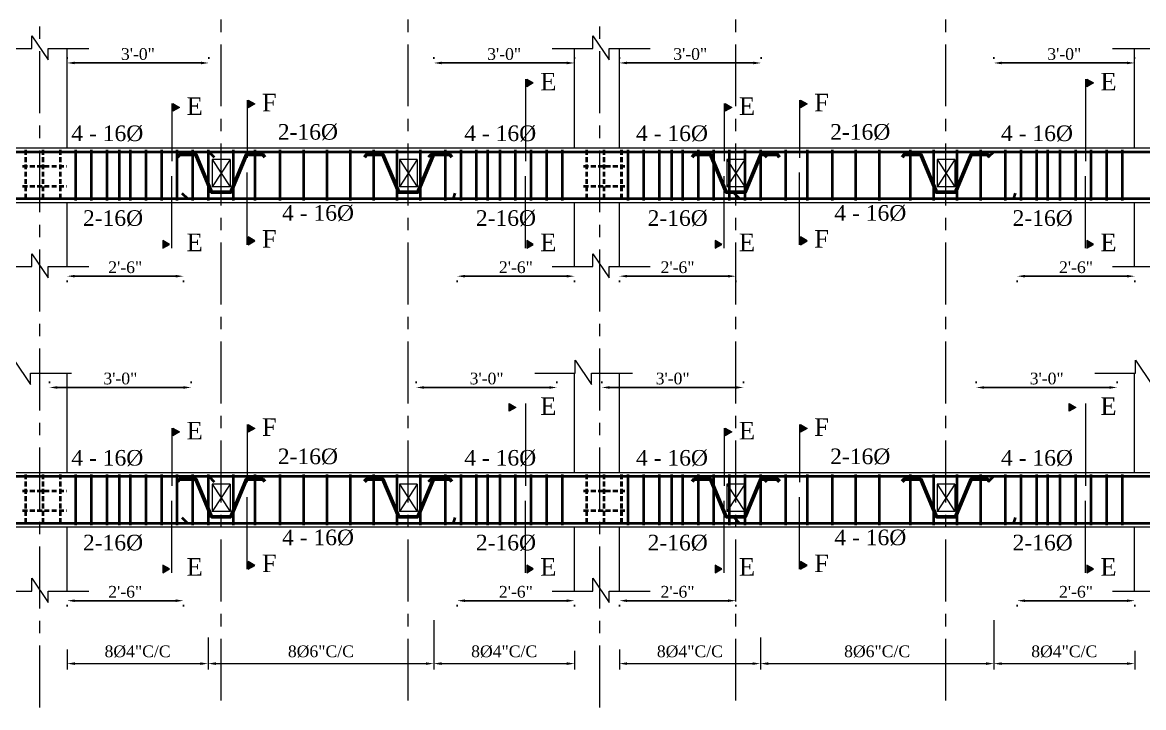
# Model space of a CAD drawing. Extents: x -2338379 to 930990, y -818978 to 106940.
# Drawn here: x 383119 to 383694, y -207909 to -207558 of the extents above; entities that cross this region are included whole.
import ezdxf

# ---------------------------------------------------------------- set-up
doc = ezdxf.new("R2010")
doc.units = 0
doc.header["$MEASUREMENT"] = 0
doc.header["$PDMODE"] = 34
for name, pattern in [('ACAD_ISO02W100', [15, 12, -3]), ('CENTER', [50.8, 31.75, -6.35, 6.35, -6.35]), ('DASHED', [0.75, 0.5, -0.25])]:
    doc.linetypes.add(name, pattern=pattern)
doc.layers.get('0').update_dxf_attribs({"linetype": 'CONTINUOUS', "lineweight": 30})
doc.layers.get('DEFPOINTS').update_dxf_attribs({"linetype": 'CONTINUOUS'})
for name, color, linetype, lineweight in [('BEAM', 1, 'DASHED', 18), ('Center', 11, 'CENTER', 15), ('Dimension', 35, 'CONTINUOUS', 9), ('HATCH', 3, 'CONTINUOUS', 15), ('rcc elevation', 253, 'CONTINUOUS', 18), ('rebar', 3, 'CONTINUOUS', 40), ('Structure', 2, 'CONTINUOUS', 50), ('TEXT', 7, 'CONTINUOUS', 30), ('WALL', 1, 'CONTINUOUS', 40)]:
    doc.layers.add(name, color=color, linetype=linetype, lineweight=lineweight)
doc.styles.get("Standard").update_dxf_attribs({"font": 'times.ttf', "height": 6})
doc.dimstyles.new('Standard$0', dxfattribs={"dimtxt": 6, "dimasz": 4, "dimexe": 3, "dimexo": 6, "dimgap": 3, "dimtad": 1, "dimdec": 1, "dimzin": 0, "dimdsep": 46, "dimlunit": 4, "dimtxsty": 'Standard', "dimcen": 0.09, "dimclrd": 6, "dimclre": 6, "dimclrt": 7, "dimadec": 0, "dimazin": 0, "dimtfac": 1, "dimtdec": 1, "dimtix": 1, "dimtofl": 0, "dimtmove": 1, "dimatfit": 3, "dimfxl": 1, "dimtolj": 1, "dimtzin": 0, "dimlwd": 18, "dimlwe": 18, "dimarcsym": 0})

# ---------------------------------------------------------------- blocks, each defined once
blk = doc.blocks.new('*D379')
at = {"color": 6, "lineweight": 18, "transparency": 16777216}
for p, q in [((383213.87, -207873.52), (383213.87, -207889.95)), ((383141.47, -207879.68), (383141.47, -207889.95)), ((383145.47, -207886.95), (383209.87, -207886.95))]:
    blk.add_line(p, q, dxfattribs=at)
at = {"color": 6, "lineweight": 30, "transparency": 16777216}
for points in [[(383145.47, -207886.28), (383145.47, -207887.62), (383141.47, -207886.95)], [(383209.87, -207886.28), (383209.87, -207887.62), (383213.87, -207886.95)]]:
    blk.add_solid(points, dxfattribs=at)
at = {"layer": 'DEFPOINTS', "color": 0, "lineweight": 30, "transparency": 16777216}
for p in [(383213.87, -207867.52), (383141.47, -207873.68), (383213.87, -207886.95)]:
    blk.add_point(p, dxfattribs=at)
at = {"color": 7, "transparency": 16777216, "insert": (383177.67, -207880.77), "char_height": 6, "attachment_point": 5}
blk.add_mtext('\\A1;8%%c4"C/C', dxfattribs=at)
blk = doc.blocks.new('*D380')
at = {"color": 6, "lineweight": 18, "transparency": 16777216}
for p, q in [((383329.68, -207864.68), (383329.68, -207889.95)), ((383213.87, -207873.52), (383213.87, -207889.95)), ((383217.87, -207886.95), (383325.68, -207886.95))]:
    blk.add_line(p, q, dxfattribs=at)
at = {"color": 6, "lineweight": 30, "transparency": 16777216}
for points in [[(383217.87, -207886.28), (383217.87, -207887.62), (383213.87, -207886.95)], [(383325.68, -207886.28), (383325.68, -207887.62), (383329.68, -207886.95)]]:
    blk.add_solid(points, dxfattribs=at)
at = {"layer": 'DEFPOINTS', "color": 0, "lineweight": 30, "transparency": 16777216}
for p in [(383329.68, -207858.68), (383213.87, -207867.52), (383329.68, -207886.95)]:
    blk.add_point(p, dxfattribs=at)
at = {"color": 7, "transparency": 16777216, "insert": (383271.77, -207880.77), "char_height": 6, "attachment_point": 5}
blk.add_mtext('\\A1;8%%C6"C/C', dxfattribs=at)
blk = doc.blocks.new('*D381')
at = {"color": 6, "lineweight": 18, "transparency": 16777216}
for p, q in [((383329.68, -207864.68), (383329.68, -207889.95)), ((383401.97, -207880.34), (383401.97, -207889.95)), ((383333.68, -207886.95), (383397.97, -207886.95))]:
    blk.add_line(p, q, dxfattribs=at)
at = {"color": 6, "lineweight": 30, "transparency": 16777216}
for points in [[(383333.68, -207886.28), (383333.68, -207887.62), (383329.68, -207886.95)], [(383397.97, -207886.28), (383397.97, -207887.62), (383401.97, -207886.95)]]:
    blk.add_solid(points, dxfattribs=at)
at = {"layer": 'DEFPOINTS', "color": 0, "lineweight": 30, "transparency": 16777216}
for p in [(383329.68, -207858.68), (383401.97, -207874.34), (383401.97, -207886.95)]:
    blk.add_point(p, dxfattribs=at)
at = {"color": 7, "transparency": 16777216, "insert": (383365.83, -207880.77), "char_height": 6, "attachment_point": 5}
blk.add_mtext('\\A1;8%%C4"C/C', dxfattribs=at)
blk = doc.blocks.new('*D382')
at = {"layer": 'DEFPOINTS', "color": 0, "lineweight": 30, "transparency": 16777216}
for p in [(383205.2, -207745.33), (383132.46, -207752.17), (383205.2, -207752.17)]:
    blk.add_point(p, dxfattribs=at)
at = {"layer": 'TEXT', "color": 6, "lineweight": -2, "transparency": 16777216}
for p, q in [((383132.46, -207743.17), (383132.46, -207742.33)), ((383205.2, -207743.17), (383205.2, -207742.33)), ((383136.46, -207745.33), (383201.2, -207745.33))]:
    blk.add_line(p, q, dxfattribs=at)
at = {"layer": 'TEXT', "color": 6, "lineweight": 30, "transparency": 16777216}
for points in [[(383136.46, -207744.67), (383136.46, -207746), (383132.46, -207745.33)], [(383201.2, -207744.67), (383201.2, -207746), (383205.2, -207745.33)]]:
    blk.add_solid(points, dxfattribs=at)
at = {"layer": 'TEXT', "color": 7, "transparency": 16777216, "insert": (383168.83, -207740.78), "char_height": 6, "attachment_point": 5}
blk.add_mtext('\\A1;3\'-0"', dxfattribs=at)
blk = doc.blocks.new('*D383')
at = {"layer": 'DEFPOINTS', "color": 0, "lineweight": 30, "transparency": 16777216}
for p in [(383141.46, -207847.84), (383201.21, -207847.84), (383201.21, -207854.68)]:
    blk.add_point(p, dxfattribs=at)
at = {"layer": 'TEXT', "color": 6, "lineweight": -2, "transparency": 16777216}
for p, q in [((383141.46, -207856.84), (383141.46, -207857.68)), ((383145.46, -207854.68), (383197.21, -207854.68)), ((383201.21, -207856.84), (383201.21, -207857.68))]:
    blk.add_line(p, q, dxfattribs=at)
at = {"layer": 'TEXT', "color": 6, "lineweight": 30, "transparency": 16777216}
for points in [[(383145.46, -207854.02), (383145.46, -207855.35), (383141.46, -207854.68)], [(383197.21, -207854.02), (383197.21, -207855.35), (383201.21, -207854.68)]]:
    blk.add_solid(points, dxfattribs=at)
at = {"layer": 'TEXT', "color": 7, "transparency": 16777216, "insert": (383171.33, -207850.13), "char_height": 6, "attachment_point": 5}
blk.add_mtext('\\A1;2\'-6"', dxfattribs=at)
blk = doc.blocks.new('*D384')
at = {"layer": 'DEFPOINTS', "color": 0, "lineweight": 30, "transparency": 16777216}
for p in [(383392.94, -207745.33), (383320.68, -207752.17), (383392.94, -207752.17)]:
    blk.add_point(p, dxfattribs=at)
at = {"layer": 'TEXT', "color": 6, "lineweight": -2, "transparency": 16777216}
for p, q in [((383320.68, -207743.17), (383320.68, -207742.33)), ((383392.94, -207743.17), (383392.94, -207742.33)), ((383324.68, -207745.33), (383388.94, -207745.33))]:
    blk.add_line(p, q, dxfattribs=at)
at = {"layer": 'TEXT', "color": 6, "lineweight": 30, "transparency": 16777216}
for points in [[(383324.68, -207744.67), (383324.68, -207746), (383320.68, -207745.33)], [(383388.94, -207744.67), (383388.94, -207746), (383392.94, -207745.33)]]:
    blk.add_solid(points, dxfattribs=at)
at = {"layer": 'TEXT', "color": 7, "transparency": 16777216, "insert": (383356.81, -207740.78), "char_height": 6, "attachment_point": 5}
blk.add_mtext('\\A1;3\'-0"', dxfattribs=at)
blk = doc.blocks.new('*D385')
at = {"layer": 'DEFPOINTS', "color": 0, "lineweight": 30, "transparency": 16777216}
for p in [(383341.71, -207847.84), (383401.97, -207847.84), (383341.71, -207854.68)]:
    blk.add_point(p, dxfattribs=at)
at = {"layer": 'TEXT', "color": 6, "lineweight": -2, "transparency": 16777216}
for p, q in [((383341.71, -207856.84), (383341.71, -207857.68)), ((383397.97, -207854.68), (383345.71, -207854.68)), ((383401.97, -207856.84), (383401.97, -207857.68))]:
    blk.add_line(p, q, dxfattribs=at)
at = {"layer": 'TEXT', "color": 6, "lineweight": 30, "transparency": 16777216}
for points in [[(383345.71, -207854.02), (383345.71, -207855.35), (383341.71, -207854.68)], [(383397.97, -207854.02), (383397.97, -207855.35), (383401.97, -207854.68)]]:
    blk.add_solid(points, dxfattribs=at)
at = {"layer": 'TEXT', "color": 7, "transparency": 16777216, "insert": (383371.84, -207850.13), "char_height": 6, "attachment_point": 5}
blk.add_mtext('\\A1;2\'-6"', dxfattribs=at)
blk = doc.blocks.new('*D393')
at = {"color": 6, "lineweight": 18, "transparency": 16777216}
for p, q in [((383497.35, -207873.52), (383497.35, -207889.95)), ((383424.95, -207879.68), (383424.95, -207889.95)), ((383428.95, -207886.95), (383493.35, -207886.95))]:
    blk.add_line(p, q, dxfattribs=at)
at = {"color": 6, "lineweight": 30, "transparency": 16777216}
for points in [[(383428.95, -207886.28), (383428.95, -207887.62), (383424.95, -207886.95)], [(383493.35, -207886.28), (383493.35, -207887.62), (383497.35, -207886.95)]]:
    blk.add_solid(points, dxfattribs=at)
at = {"layer": 'DEFPOINTS', "color": 0, "lineweight": 30, "transparency": 16777216}
for p in [(383497.35, -207867.52), (383424.95, -207873.68), (383497.35, -207886.95)]:
    blk.add_point(p, dxfattribs=at)
at = {"color": 7, "transparency": 16777216, "insert": (383461.15, -207880.77), "char_height": 6, "attachment_point": 5}
blk.add_mtext('\\A1;8%%c4"C/C', dxfattribs=at)
blk = doc.blocks.new('*D394')
at = {"color": 6, "lineweight": 18, "transparency": 16777216}
for p, q in [((383617.17, -207864.68), (383617.17, -207889.95)), ((383497.35, -207873.52), (383497.35, -207889.95)), ((383501.35, -207886.95), (383613.17, -207886.95))]:
    blk.add_line(p, q, dxfattribs=at)
at = {"color": 6, "lineweight": 30, "transparency": 16777216}
for points in [[(383501.35, -207886.28), (383501.35, -207887.62), (383497.35, -207886.95)], [(383613.17, -207886.28), (383613.17, -207887.62), (383617.17, -207886.95)]]:
    blk.add_solid(points, dxfattribs=at)
at = {"layer": 'DEFPOINTS', "color": 0, "lineweight": 30, "transparency": 16777216}
for p in [(383617.17, -207858.68), (383497.35, -207867.52), (383617.17, -207886.95)]:
    blk.add_point(p, dxfattribs=at)
at = {"color": 7, "transparency": 16777216, "insert": (383557.26, -207880.77), "char_height": 6, "attachment_point": 5}
blk.add_mtext('\\A1;8%%C6"C/C', dxfattribs=at)
blk = doc.blocks.new('*D395')
at = {"color": 6, "lineweight": 18, "transparency": 16777216}
for p, q in [((383617.17, -207864.68), (383617.17, -207889.95)), ((383689.46, -207880.34), (383689.46, -207889.95)), ((383621.17, -207886.95), (383685.46, -207886.95))]:
    blk.add_line(p, q, dxfattribs=at)
at = {"color": 6, "lineweight": 30, "transparency": 16777216}
for points in [[(383621.17, -207886.28), (383621.17, -207887.62), (383617.17, -207886.95)], [(383685.46, -207886.28), (383685.46, -207887.62), (383689.46, -207886.95)]]:
    blk.add_solid(points, dxfattribs=at)
at = {"layer": 'DEFPOINTS', "color": 0, "lineweight": 30, "transparency": 16777216}
for p in [(383617.17, -207858.68), (383689.46, -207874.34), (383689.46, -207886.95)]:
    blk.add_point(p, dxfattribs=at)
at = {"color": 7, "transparency": 16777216, "insert": (383653.31, -207880.77), "char_height": 6, "attachment_point": 5}
blk.add_mtext('\\A1;8%%C4"C/C', dxfattribs=at)
blk = doc.blocks.new('*D396')
at = {"layer": 'DEFPOINTS', "color": 0, "lineweight": 30, "transparency": 16777216}
for p in [(383488.69, -207745.33), (383415.94, -207752.17), (383488.69, -207752.17)]:
    blk.add_point(p, dxfattribs=at)
at = {"layer": 'TEXT', "color": 6, "lineweight": -2, "transparency": 16777216}
for p, q in [((383415.94, -207743.17), (383415.94, -207742.33)), ((383488.69, -207743.17), (383488.69, -207742.33)), ((383419.94, -207745.33), (383484.69, -207745.33))]:
    blk.add_line(p, q, dxfattribs=at)
at = {"layer": 'TEXT', "color": 6, "lineweight": 30, "transparency": 16777216}
for points in [[(383419.94, -207744.67), (383419.94, -207746), (383415.94, -207745.33)], [(383484.69, -207744.67), (383484.69, -207746), (383488.69, -207745.33)]]:
    blk.add_solid(points, dxfattribs=at)
at = {"layer": 'TEXT', "color": 7, "transparency": 16777216, "insert": (383452.31, -207740.78), "char_height": 6, "attachment_point": 5}
blk.add_mtext('\\A1;3\'-0"', dxfattribs=at)
blk = doc.blocks.new('*D397')
at = {"layer": 'DEFPOINTS', "color": 0, "lineweight": 30, "transparency": 16777216}
for p in [(383424.95, -207847.84), (383484.69, -207847.84), (383484.69, -207854.68)]:
    blk.add_point(p, dxfattribs=at)
at = {"layer": 'TEXT', "color": 6, "lineweight": -2, "transparency": 16777216}
for p, q in [((383424.95, -207856.84), (383424.95, -207857.68)), ((383428.95, -207854.68), (383480.69, -207854.68)), ((383484.69, -207856.84), (383484.69, -207857.68))]:
    blk.add_line(p, q, dxfattribs=at)
at = {"layer": 'TEXT', "color": 6, "lineweight": 30, "transparency": 16777216}
for points in [[(383428.95, -207854.02), (383428.95, -207855.35), (383424.95, -207854.68)], [(383480.69, -207854.02), (383480.69, -207855.35), (383484.69, -207854.68)]]:
    blk.add_solid(points, dxfattribs=at)
at = {"layer": 'TEXT', "color": 7, "transparency": 16777216, "insert": (383454.82, -207850.13), "char_height": 6, "attachment_point": 5}
blk.add_mtext('\\A1;2\'-6"', dxfattribs=at)
blk = doc.blocks.new('*D398')
at = {"layer": 'DEFPOINTS', "color": 0, "lineweight": 30, "transparency": 16777216}
for p in [(383680.42, -207745.33), (383608.16, -207752.17), (383680.42, -207752.17)]:
    blk.add_point(p, dxfattribs=at)
at = {"layer": 'TEXT', "color": 6, "lineweight": -2, "transparency": 16777216}
for p, q in [((383608.16, -207743.17), (383608.16, -207742.33)), ((383680.42, -207743.17), (383680.42, -207742.33)), ((383612.16, -207745.33), (383676.42, -207745.33))]:
    blk.add_line(p, q, dxfattribs=at)
at = {"layer": 'TEXT', "color": 6, "lineweight": 30, "transparency": 16777216}
for points in [[(383612.16, -207744.67), (383612.16, -207746), (383608.16, -207745.33)], [(383676.42, -207744.67), (383676.42, -207746), (383680.42, -207745.33)]]:
    blk.add_solid(points, dxfattribs=at)
at = {"layer": 'TEXT', "color": 7, "transparency": 16777216, "insert": (383644.29, -207740.78), "char_height": 6, "attachment_point": 5}
blk.add_mtext('\\A1;3\'-0"', dxfattribs=at)
blk = doc.blocks.new('*D399')
at = {"layer": 'DEFPOINTS', "color": 0, "lineweight": 30, "transparency": 16777216}
for p in [(383629.2, -207847.84), (383689.46, -207847.84), (383629.2, -207854.68)]:
    blk.add_point(p, dxfattribs=at)
at = {"layer": 'TEXT', "color": 6, "lineweight": -2, "transparency": 16777216}
for p, q in [((383629.2, -207856.84), (383629.2, -207857.68)), ((383685.46, -207854.68), (383633.2, -207854.68)), ((383689.46, -207856.84), (383689.46, -207857.68))]:
    blk.add_line(p, q, dxfattribs=at)
at = {"layer": 'TEXT', "color": 6, "lineweight": 30, "transparency": 16777216}
for points in [[(383633.2, -207854.02), (383633.2, -207855.35), (383629.2, -207854.68)], [(383685.46, -207854.02), (383685.46, -207855.35), (383689.46, -207854.68)]]:
    blk.add_solid(points, dxfattribs=at)
at = {"layer": 'TEXT', "color": 7, "transparency": 16777216, "insert": (383659.33, -207850.13), "char_height": 6, "attachment_point": 5}
blk.add_mtext('\\A1;2\'-6"', dxfattribs=at)
blk = doc.blocks.new('*D472')
at = {"layer": 'DEFPOINTS', "color": 0, "lineweight": 30, "transparency": 16777216}
for p in [(383214.21, -207578.91), (383141.46, -207585.75), (383214.21, -207585.75)]:
    blk.add_point(p, dxfattribs=at)
at = {"layer": 'TEXT', "color": 6, "lineweight": -2, "transparency": 16777216}
for p, q in [((383141.46, -207576.75), (383141.46, -207575.91)), ((383214.21, -207576.75), (383214.21, -207575.91)), ((383145.46, -207578.91), (383210.21, -207578.91))]:
    blk.add_line(p, q, dxfattribs=at)
at = {"layer": 'TEXT', "color": 6, "lineweight": 30, "transparency": 16777216}
for points in [[(383145.46, -207578.24), (383145.46, -207579.58), (383141.46, -207578.91)], [(383210.21, -207578.24), (383210.21, -207579.58), (383214.21, -207578.91)]]:
    blk.add_solid(points, dxfattribs=at)
at = {"layer": 'TEXT', "color": 7, "transparency": 16777216, "insert": (383177.83, -207574.36), "char_height": 6, "attachment_point": 5}
blk.add_mtext('\\A1;3\'-0"', dxfattribs=at)
blk = doc.blocks.new('*D473')
at = {"layer": 'DEFPOINTS', "color": 0, "lineweight": 30, "transparency": 16777216}
for p in [(383141.46, -207681.42), (383201.21, -207681.42), (383201.21, -207688.26)]:
    blk.add_point(p, dxfattribs=at)
at = {"layer": 'TEXT', "color": 6, "lineweight": -2, "transparency": 16777216}
for p, q in [((383141.46, -207690.42), (383141.46, -207691.26)), ((383145.46, -207688.26), (383197.21, -207688.26)), ((383201.21, -207690.42), (383201.21, -207691.26))]:
    blk.add_line(p, q, dxfattribs=at)
at = {"layer": 'TEXT', "color": 6, "lineweight": 30, "transparency": 16777216}
for points in [[(383145.46, -207687.59), (383145.46, -207688.93), (383141.46, -207688.26)], [(383197.21, -207687.59), (383197.21, -207688.93), (383201.21, -207688.26)]]:
    blk.add_solid(points, dxfattribs=at)
at = {"layer": 'TEXT', "color": 7, "transparency": 16777216, "insert": (383171.33, -207683.71), "char_height": 6, "attachment_point": 5}
blk.add_mtext('\\A1;2\'-6"', dxfattribs=at)
blk = doc.blocks.new('*D474')
at = {"layer": 'DEFPOINTS', "color": 0, "lineweight": 30, "transparency": 16777216}
for p in [(383401.94, -207578.91), (383329.68, -207585.75), (383401.94, -207585.75)]:
    blk.add_point(p, dxfattribs=at)
at = {"layer": 'TEXT', "color": 6, "lineweight": -2, "transparency": 16777216}
for p, q in [((383329.68, -207576.75), (383329.68, -207575.91)), ((383401.94, -207576.75), (383401.94, -207575.91)), ((383333.68, -207578.91), (383397.94, -207578.91))]:
    blk.add_line(p, q, dxfattribs=at)
at = {"layer": 'TEXT', "color": 6, "lineweight": 30, "transparency": 16777216}
for points in [[(383333.68, -207578.24), (383333.68, -207579.58), (383329.68, -207578.91)], [(383397.94, -207578.24), (383397.94, -207579.58), (383401.94, -207578.91)]]:
    blk.add_solid(points, dxfattribs=at)
at = {"layer": 'TEXT', "color": 7, "transparency": 16777216, "insert": (383365.81, -207574.36), "char_height": 6, "attachment_point": 5}
blk.add_mtext('\\A1;3\'-0"', dxfattribs=at)
blk = doc.blocks.new('*D475')
at = {"layer": 'DEFPOINTS', "color": 0, "lineweight": 30, "transparency": 16777216}
for p in [(383341.71, -207681.42), (383401.97, -207681.42), (383341.71, -207688.26)]:
    blk.add_point(p, dxfattribs=at)
at = {"layer": 'TEXT', "color": 6, "lineweight": -2, "transparency": 16777216}
for p, q in [((383341.71, -207690.42), (383341.71, -207691.26)), ((383397.97, -207688.26), (383345.71, -207688.26)), ((383401.97, -207690.42), (383401.97, -207691.26))]:
    blk.add_line(p, q, dxfattribs=at)
at = {"layer": 'TEXT', "color": 6, "lineweight": 30, "transparency": 16777216}
for points in [[(383345.71, -207687.59), (383345.71, -207688.93), (383341.71, -207688.26)], [(383397.97, -207687.59), (383397.97, -207688.93), (383401.97, -207688.26)]]:
    blk.add_solid(points, dxfattribs=at)
at = {"layer": 'TEXT', "color": 7, "transparency": 16777216, "insert": (383371.84, -207683.71), "char_height": 6, "attachment_point": 5}
blk.add_mtext('\\A1;2\'-6"', dxfattribs=at)
blk = doc.blocks.new('*D476')
at = {"layer": 'DEFPOINTS', "color": 0, "lineweight": 30, "transparency": 16777216}
for p in [(383497.69, -207578.91), (383424.95, -207585.75), (383497.69, -207585.75)]:
    blk.add_point(p, dxfattribs=at)
at = {"layer": 'TEXT', "color": 6, "lineweight": -2, "transparency": 16777216}
for p, q in [((383424.95, -207576.75), (383424.95, -207575.91)), ((383497.69, -207576.75), (383497.69, -207575.91)), ((383428.95, -207578.91), (383493.69, -207578.91))]:
    blk.add_line(p, q, dxfattribs=at)
at = {"layer": 'TEXT', "color": 6, "lineweight": 30, "transparency": 16777216}
for points in [[(383428.95, -207578.24), (383428.95, -207579.58), (383424.95, -207578.91)], [(383493.69, -207578.24), (383493.69, -207579.58), (383497.69, -207578.91)]]:
    blk.add_solid(points, dxfattribs=at)
at = {"layer": 'TEXT', "color": 7, "transparency": 16777216, "insert": (383461.32, -207574.36), "char_height": 6, "attachment_point": 5}
blk.add_mtext('\\A1;3\'-0"', dxfattribs=at)
blk = doc.blocks.new('*D477')
at = {"layer": 'DEFPOINTS', "color": 0, "lineweight": 30, "transparency": 16777216}
for p in [(383424.95, -207681.42), (383484.69, -207681.42), (383484.69, -207688.26)]:
    blk.add_point(p, dxfattribs=at)
at = {"layer": 'TEXT', "color": 6, "lineweight": -2, "transparency": 16777216}
for p, q in [((383424.95, -207690.42), (383424.95, -207691.26)), ((383428.95, -207688.26), (383480.69, -207688.26)), ((383484.69, -207690.42), (383484.69, -207691.26))]:
    blk.add_line(p, q, dxfattribs=at)
at = {"layer": 'TEXT', "color": 6, "lineweight": 30, "transparency": 16777216}
for points in [[(383428.95, -207687.59), (383428.95, -207688.93), (383424.95, -207688.26)], [(383480.69, -207687.59), (383480.69, -207688.93), (383484.69, -207688.26)]]:
    blk.add_solid(points, dxfattribs=at)
at = {"layer": 'TEXT', "color": 7, "transparency": 16777216, "insert": (383454.82, -207683.71), "char_height": 6, "attachment_point": 5}
blk.add_mtext('\\A1;2\'-6"', dxfattribs=at)
blk = doc.blocks.new('*D478')
at = {"layer": 'DEFPOINTS', "color": 0, "lineweight": 30, "transparency": 16777216}
for p in [(383689.43, -207578.91), (383617.17, -207585.75), (383689.43, -207585.75)]:
    blk.add_point(p, dxfattribs=at)
at = {"layer": 'TEXT', "color": 6, "lineweight": -2, "transparency": 16777216}
for p, q in [((383617.17, -207576.75), (383617.17, -207575.91)), ((383689.43, -207576.75), (383689.43, -207575.91)), ((383621.17, -207578.91), (383685.43, -207578.91))]:
    blk.add_line(p, q, dxfattribs=at)
at = {"layer": 'TEXT', "color": 6, "lineweight": 30, "transparency": 16777216}
for points in [[(383621.17, -207578.24), (383621.17, -207579.58), (383617.17, -207578.91)], [(383685.43, -207578.24), (383685.43, -207579.58), (383689.43, -207578.91)]]:
    blk.add_solid(points, dxfattribs=at)
at = {"layer": 'TEXT', "color": 7, "transparency": 16777216, "insert": (383653.3, -207574.36), "char_height": 6, "attachment_point": 5}
blk.add_mtext('\\A1;3\'-0"', dxfattribs=at)
blk = doc.blocks.new('*D479')
at = {"layer": 'DEFPOINTS', "color": 0, "lineweight": 30, "transparency": 16777216}
for p in [(383629.2, -207681.42), (383689.46, -207681.42), (383629.2, -207688.26)]:
    blk.add_point(p, dxfattribs=at)
at = {"layer": 'TEXT', "color": 6, "lineweight": -2, "transparency": 16777216}
for p, q in [((383629.2, -207690.42), (383629.2, -207691.26)), ((383685.46, -207688.26), (383633.2, -207688.26)), ((383689.46, -207690.42), (383689.46, -207691.26))]:
    blk.add_line(p, q, dxfattribs=at)
at = {"layer": 'TEXT', "color": 6, "lineweight": 30, "transparency": 16777216}
for points in [[(383633.2, -207687.59), (383633.2, -207688.93), (383629.2, -207688.26)], [(383685.46, -207687.59), (383685.46, -207688.93), (383689.46, -207688.26)]]:
    blk.add_solid(points, dxfattribs=at)
at = {"layer": 'TEXT', "color": 7, "transparency": 16777216, "insert": (383659.33, -207683.71), "char_height": 6, "attachment_point": 5}
blk.add_mtext('\\A1;2\'-6"', dxfattribs=at)

msp = doc.modelspace()

# ---------------------------------------------------------------- hatches: boundary and pattern name
at = {"layer": 'HATCH', "ltscale": 0.5}
for points in [[(383377.38, -207591.11), (383377.38, -207587.17), (383380.79, -207589.14)], [(383664.86, -207591.11), (383664.86, -207587.17), (383668.28, -207589.14)], [(383195.84, -207603.7), (383195.84, -207599.75), (383199.26, -207601.72)], [(383234.49, -207601.87), (383234.49, -207597.93), (383237.9, -207599.9)], [(383479.32, -207603.7), (383479.32, -207599.75), (383482.74, -207601.72)], [(383517.97, -207601.87), (383517.97, -207597.93), (383521.39, -207599.9)], [(383234.49, -207668.16), (383234.49, -207672.11), (383237.9, -207670.13)], [(383517.97, -207668.16), (383517.97, -207672.11), (383521.39, -207670.13)], [(383190.64, -207669.98), (383190.64, -207673.93), (383194.06, -207671.96)], [(383377.38, -207669.98), (383377.38, -207673.93), (383380.79, -207671.96)], [(383474.12, -207669.98), (383474.12, -207673.93), (383477.54, -207671.96)], [(383664.86, -207669.98), (383664.86, -207673.93), (383668.28, -207671.96)], [(383368.37, -207757.54), (383368.37, -207753.59), (383371.79, -207755.57)], [(383655.86, -207757.54), (383655.86, -207753.59), (383659.27, -207755.57)], [(383195.84, -207770.12), (383195.84, -207766.17), (383199.26, -207768.15)], [(383234.49, -207768.3), (383234.49, -207764.35), (383237.9, -207766.33)], [(383479.32, -207770.12), (383479.32, -207766.17), (383482.74, -207768.15)], [(383517.97, -207768.3), (383517.97, -207764.35), (383521.39, -207766.33)], [(383234.49, -207834.58), (383234.49, -207838.53), (383237.9, -207836.56)], [(383517.97, -207834.58), (383517.97, -207838.53), (383521.39, -207836.56)], [(383190.64, -207836.41), (383190.64, -207840.35), (383194.06, -207838.38)], [(383377.38, -207836.41), (383377.38, -207840.35), (383380.79, -207838.38)], [(383474.12, -207836.41), (383474.12, -207840.35), (383477.54, -207838.38)], [(383664.86, -207836.41), (383664.86, -207840.35), (383668.28, -207838.38)]]:
    msp.add_hatch(color=256, dxfattribs=at).paths.add_polyline_path(points)

# ---------------------------------------------------------------- linework, layer by layer
at = {"layer": 'BEAM', "linetype": 'ACAD_ISO02W100', "ltscale": 5}
for p, q in [((383216.02, -207628.46), (383216.02, -207642.46)), ((383225.22, -207628.46), (383225.22, -207642.46)), ((383312.02, -207628.46), (383312.02, -207642.46)), ((383321.22, -207628.46), (383321.22, -207642.46)), ((383480.13, -207628.46), (383480.13, -207642.46)), ((383489.34, -207628.46), (383489.34, -207642.46)), ((383588.02, -207628.46), (383588.02, -207642.46)), ((383597.22, -207628.46), (383597.22, -207642.46)), ((383216.02, -207794.88), (383216.02, -207808.88)), ((383225.22, -207794.88), (383225.22, -207808.88)), ((383312.02, -207794.88), (383312.02, -207808.88)), ((383321.22, -207794.88), (383321.22, -207808.88)), ((383480.13, -207794.88), (383480.13, -207808.88)), ((383489.34, -207794.88), (383489.34, -207808.88)), ((383588.02, -207794.88), (383588.02, -207808.88)), ((383597.22, -207794.88), (383597.22, -207808.88))]:
    msp.add_line(p, q, dxfattribs=at)
at = {"layer": 'Center'}
for p, q in [((383127.46, -207909.49), (383127.46, -206890.81)), ((383220.57, -207905.93), (383220.57, -206890.81)), ((383316.57, -207905.93), (383316.57, -206890.81)), ((383414.95, -207909.49), (383414.95, -206890.81)), ((383484.68, -207905.93), (383484.68, -206890.81)), ((383592.57, -207905.93), (383592.57, -206890.81))]:
    msp.add_line(p, q, dxfattribs=at)
at = {"layer": 'Dimension', "ltscale": 0.5}
for p, q in [((383376.75, -207587.14), (383376.75, -207629.31)), ((383664.23, -207587.14), (383664.23, -207629.31)), ((383195.21, -207599.76), (383195.21, -207629.31)), ((383233.86, -207597.94), (383233.86, -207627.48)), ((383478.69, -207599.76), (383478.69, -207629.31)), ((383517.34, -207597.94), (383517.34, -207627.48)), ((383195.21, -207673.92), (383195.21, -207636.97)), ((383233.86, -207672.1), (383233.86, -207635.15)), ((383376.75, -207673.92), (383376.75, -207636.97)), ((383478.69, -207673.92), (383478.69, -207636.97)), ((383517.34, -207672.1), (383517.34, -207635.15)), ((383664.23, -207673.92), (383664.23, -207636.97)), ((383376.75, -207753.56), (383376.75, -207795.73)), ((383664.23, -207753.56), (383664.23, -207795.73)), ((383195.21, -207766.19), (383195.21, -207795.73)), ((383233.86, -207764.36), (383233.86, -207793.91)), ((383478.69, -207766.19), (383478.69, -207795.73)), ((383517.34, -207764.36), (383517.34, -207793.91)), ((383195.21, -207840.34), (383195.21, -207803.39)), ((383233.86, -207838.52), (383233.86, -207801.57)), ((383376.75, -207840.34), (383376.75, -207803.39)), ((383478.69, -207840.34), (383478.69, -207803.39)), ((383517.34, -207838.52), (383517.34, -207801.57)), ((383664.23, -207840.34), (383664.23, -207803.39))]:
    msp.add_line(p, q, dxfattribs=at)
at = {"layer": 'Dimension', "linetype": 'ACAD_ISO02W100', "ltscale": 125}
for p, q in [((383225.22, -207628.46), (383216.02, -207628.46)), ((383216.02, -207628.46), (383225.22, -207642.46)), ((383225.22, -207628.46), (383216.02, -207642.46)), ((383321.22, -207628.46), (383312.02, -207628.46)), ((383312.02, -207628.46), (383321.22, -207642.46)), ((383321.22, -207628.46), (383312.02, -207642.46)), ((383489.34, -207628.46), (383480.13, -207628.46)), ((383480.13, -207628.46), (383489.34, -207642.46)), ((383489.34, -207628.46), (383480.13, -207642.46)), ((383597.22, -207628.46), (383588.02, -207628.46)), ((383588.02, -207628.46), (383597.22, -207642.46)), ((383597.22, -207628.46), (383588.02, -207642.46)), ((383225.22, -207642.46), (383216.02, -207642.46)), ((383321.22, -207642.46), (383312.02, -207642.46)), ((383489.34, -207642.46), (383480.13, -207642.46)), ((383597.22, -207642.46), (383588.02, -207642.46)), ((383225.22, -207794.88), (383216.02, -207794.88)), ((383216.02, -207794.88), (383225.22, -207808.88)), ((383225.22, -207794.88), (383216.02, -207808.88)), ((383321.22, -207794.88), (383312.02, -207794.88)), ((383312.02, -207794.88), (383321.22, -207808.88)), ((383321.22, -207794.88), (383312.02, -207808.88)), ((383489.34, -207794.88), (383480.13, -207794.88)), ((383480.13, -207794.88), (383489.34, -207808.88)), ((383489.34, -207794.88), (383480.13, -207808.88)), ((383597.22, -207794.88), (383588.02, -207794.88)), ((383588.02, -207794.88), (383597.22, -207808.88)), ((383597.22, -207794.88), (383588.02, -207808.88)), ((383225.22, -207808.88), (383216.02, -207808.88)), ((383321.22, -207808.88), (383312.02, -207808.88)), ((383489.34, -207808.88), (383480.13, -207808.88)), ((383597.22, -207808.88), (383588.02, -207808.88))]:
    msp.add_line(p, q, dxfattribs=at)
at = {"layer": 'Dimension'}
for points in [[(383102.57, -207571.54), (383123.36, -207571.54), (383123.36, -207564.98), (383131.74, -207577.37), (383131.74, -207571.54), (383152.71, -207571.54)], [(383390.54, -207571.54), (383411.32, -207571.54), (383411.32, -207564.98), (383419.71, -207577.37), (383419.71, -207571.54), (383440.68, -207571.54)], [(383678.02, -207571.54), (383698.81, -207571.54), (383698.81, -207564.98), (383707.2, -207577.37), (383707.2, -207571.54), (383728.17, -207571.54)], [(383102.57, -207683.33), (383123.36, -207683.33), (383123.36, -207676.77), (383131.74, -207689.16), (383131.74, -207683.33), (383152.71, -207683.33)], [(383390.54, -207683.33), (383411.32, -207683.33), (383411.32, -207676.77), (383419.71, -207689.16), (383419.71, -207683.33), (383440.68, -207683.33)], [(383678.02, -207683.33), (383698.81, -207683.33), (383698.81, -207676.77), (383707.2, -207689.16), (383707.2, -207683.33), (383728.17, -207683.33)], [(383093.57, -207737.96), (383114.35, -207737.96), (383114.35, -207731.4), (383122.74, -207743.79), (383122.74, -207737.96), (383143.71, -207737.96)], [(383381.53, -207737.96), (383402.32, -207737.96), (383402.32, -207731.4), (383410.7, -207743.79), (383410.7, -207737.96), (383431.67, -207737.96)], [(383669.02, -207737.96), (383689.8, -207737.96), (383689.8, -207731.4), (383698.19, -207743.79), (383698.19, -207737.96), (383719.16, -207737.96)], [(383102.57, -207849.76), (383123.36, -207849.76), (383123.36, -207843.2), (383131.74, -207855.59), (383131.74, -207849.76), (383152.71, -207849.76)], [(383390.54, -207849.76), (383411.32, -207849.76), (383411.32, -207843.2), (383419.71, -207855.59), (383419.71, -207849.76), (383440.68, -207849.76)], [(383678.02, -207849.76), (383698.81, -207849.76), (383698.81, -207843.2), (383707.2, -207855.59), (383707.2, -207849.76), (383728.17, -207849.76)]]:
    msp.add_lwpolyline(points, dxfattribs=at)
at = {"layer": 'Dimension', "ltscale": 0.5}
for points in [[(383380.79, -207589.14), (383377.38, -207591.11), (383377.38, -207587.17)], [(383668.28, -207589.14), (383664.86, -207591.11), (383664.86, -207587.17)], [(383199.26, -207601.72), (383195.84, -207603.7), (383195.84, -207599.75)], [(383237.9, -207599.9), (383234.49, -207601.87), (383234.49, -207597.93)], [(383482.74, -207601.72), (383479.32, -207603.7), (383479.32, -207599.75)], [(383521.39, -207599.9), (383517.97, -207601.87), (383517.97, -207597.93)], [(383237.9, -207670.13), (383234.49, -207668.16), (383234.49, -207672.11)], [(383521.39, -207670.13), (383517.97, -207668.16), (383517.97, -207672.11)], [(383194.06, -207671.96), (383190.64, -207669.98), (383190.64, -207673.93)], [(383380.79, -207671.96), (383377.38, -207669.98), (383377.38, -207673.93)], [(383477.54, -207671.96), (383474.12, -207669.98), (383474.12, -207673.93)], [(383668.28, -207671.96), (383664.86, -207669.98), (383664.86, -207673.93)], [(383371.79, -207755.57), (383368.37, -207757.54), (383368.37, -207753.59)], [(383659.27, -207755.57), (383655.86, -207757.54), (383655.86, -207753.59)], [(383199.26, -207768.15), (383195.84, -207770.12), (383195.84, -207766.17)], [(383237.9, -207766.33), (383234.49, -207768.3), (383234.49, -207764.35)], [(383482.74, -207768.15), (383479.32, -207770.12), (383479.32, -207766.17)], [(383521.39, -207766.33), (383517.97, -207768.3), (383517.97, -207764.35)], [(383237.9, -207836.56), (383234.49, -207834.58), (383234.49, -207838.53)], [(383521.39, -207836.56), (383517.97, -207834.58), (383517.97, -207838.53)], [(383194.06, -207838.38), (383190.64, -207836.41), (383190.64, -207840.35)], [(383380.79, -207838.38), (383377.38, -207836.41), (383377.38, -207840.35)], [(383477.54, -207838.38), (383474.12, -207836.41), (383474.12, -207840.35)], [(383668.28, -207838.38), (383664.86, -207836.41), (383664.86, -207840.35)]]:
    msp.add_lwpolyline(points, close=True, dxfattribs=at)
at = {"layer": 'rcc elevation', "ltscale": 20}
for p, q in [((383141.46, -207622.45), (383141.46, -207571.54)), ((383141.46, -207622.45), (383141.46, -207571.54)), ((383401.94, -207622.45), (383401.94, -207571.54)), ((383424.95, -207622.45), (383424.95, -207571.54)), ((383424.95, -207622.45), (383424.95, -207571.54)), ((383689.43, -207622.45), (383689.43, -207571.54)), ((382275.53, -207622.45), (384264.26, -207622.45)), ((383141.46, -207622.45), (383401.94, -207622.45)), ((383424.95, -207622.45), (383689.43, -207622.45)), ((382275.53, -207650.45), (384264.26, -207650.45)), ((383141.46, -207650.45), (383401.94, -207650.45)), ((383141.46, -207683.33), (383141.46, -207650.45)), ((383141.46, -207683.33), (383141.46, -207650.45)), ((383401.94, -207683.33), (383401.94, -207650.45)), ((383424.95, -207650.45), (383689.43, -207650.45)), ((383424.95, -207683.33), (383424.95, -207650.45)), ((383424.95, -207683.33), (383424.95, -207650.45)), ((383689.43, -207683.33), (383689.43, -207650.45)), ((383141.46, -207788.88), (383141.46, -207737.96)), ((383141.46, -207788.88), (383141.46, -207737.96)), ((383401.94, -207788.88), (383401.94, -207737.96)), ((383424.95, -207788.88), (383424.95, -207737.96)), ((383424.95, -207788.88), (383424.95, -207737.96)), ((383689.43, -207788.88), (383689.43, -207737.96)), ((382275.53, -207788.88), (384264.26, -207788.88)), ((383141.46, -207788.88), (383401.94, -207788.88)), ((383424.95, -207788.88), (383689.43, -207788.88)), ((382275.53, -207816.88), (384264.26, -207816.88)), ((383141.46, -207816.88), (383401.94, -207816.88)), ((383141.46, -207849.76), (383141.46, -207816.88)), ((383141.46, -207849.76), (383141.46, -207816.88)), ((383401.94, -207849.76), (383401.94, -207816.88)), ((383424.95, -207816.88), (383689.43, -207816.88)), ((383424.95, -207849.76), (383424.95, -207816.88)), ((383424.95, -207849.76), (383424.95, -207816.88)), ((383689.43, -207849.76), (383689.43, -207816.88))]:
    msp.add_line(p, q, dxfattribs=at)
at = {"layer": 'rebar', "ltscale": 20}
for p, q in [((381678.24, -207624.45), (384282.91, -207624.45)), ((383214.21, -207624.45), (383217.06, -207627.3)), ((383329.68, -207624.45), (383326.83, -207627.3)), ((383497.69, -207624.45), (383500.54, -207627.3)), ((383617.17, -207624.45), (383614.32, -207627.3)), ((383200.36, -207645.6), (383203.21, -207648.45)), ((383340.56, -207645.6), (383339.71, -207648.45)), ((383483.84, -207645.6), (383486.69, -207648.45)), ((383628.05, -207645.6), (383627.2, -207648.45)), ((381675.61, -207648.45), (384285.54, -207648.45)), ((381678.24, -207790.88), (384282.91, -207790.88)), ((383214.21, -207790.88), (383217.06, -207793.73)), ((383329.68, -207790.88), (383326.83, -207793.73)), ((383497.69, -207790.88), (383500.54, -207793.73)), ((383617.17, -207790.88), (383614.32, -207793.73)), ((383200.36, -207812.03), (383203.21, -207814.88)), ((383340.56, -207812.03), (383339.71, -207814.88)), ((383483.84, -207812.03), (383486.69, -207814.88)), ((383628.05, -207812.03), (383627.2, -207814.88)), ((381675.61, -207814.88), (384285.54, -207814.88))]:
    msp.add_line(p, q, dxfattribs=at)
at = {"layer": 'rebar', "linetype": 'DASHED', "ltscale": 5}
for p, q in [((383120.11, -207623.45), (383120.11, -207649.45)), ((383128.98, -207623.45), (383128.98, -207649.45)), ((383137.93, -207623.45), (383137.93, -207649.45)), ((383138.02, -207623.45), (383138.02, -207649.45)), ((383408.07, -207623.45), (383408.07, -207649.45)), ((383416.94, -207623.45), (383416.94, -207649.45)), ((383425.89, -207623.45), (383425.89, -207649.45)), ((383425.98, -207623.45), (383425.98, -207649.45)), ((383118.62, -207631.91), (383141.3, -207631.91)), ((383406.59, -207631.91), (383429.27, -207631.91)), ((383118.62, -207642.08), (383141.3, -207642.08)), ((383406.59, -207642.08), (383429.27, -207642.08)), ((383120.11, -207789.88), (383120.11, -207815.88)), ((383128.98, -207789.88), (383128.98, -207815.88)), ((383137.93, -207789.88), (383137.93, -207815.88)), ((383138.02, -207789.88), (383138.02, -207815.88)), ((383408.07, -207789.88), (383408.07, -207815.88)), ((383416.94, -207789.88), (383416.94, -207815.88)), ((383425.89, -207789.88), (383425.89, -207815.88)), ((383425.98, -207789.88), (383425.98, -207815.88)), ((383118.62, -207798.33), (383141.3, -207798.33)), ((383406.59, -207798.33), (383429.27, -207798.33)), ((383118.62, -207808.5), (383141.3, -207808.5)), ((383406.59, -207808.5), (383429.27, -207808.5))]:
    msp.add_line(p, q, dxfattribs=at)
at = {"layer": 'rebar', "ltscale": 5}
for p, q in [((383145.87, -207623.45), (383145.87, -207649.45)), ((383153.87, -207623.45), (383153.87, -207649.45)), ((383161.87, -207623.45), (383161.87, -207649.45)), ((383168.2, -207623.45), (383168.2, -207649.45)), ((383173.87, -207623.45), (383173.87, -207649.45)), ((383181.87, -207623.45), (383181.87, -207649.45)), ((383189.87, -207623.45), (383189.87, -207649.45)), ((383197.87, -207623.45), (383197.87, -207649.45)), ((383205.87, -207623.45), (383205.87, -207649.45)), ((383213.87, -207623.45), (383213.87, -207649.45)), ((383226.75, -207623.45), (383226.75, -207649.45)), ((383237.87, -207623.45), (383237.87, -207649.45)), ((383250.75, -207623.45), (383250.75, -207649.45)), ((383262.75, -207623.45), (383262.75, -207649.45)), ((383274.75, -207623.45), (383274.75, -207649.45)), ((383286.75, -207623.45), (383286.75, -207649.45)), ((383298.75, -207623.45), (383298.75, -207649.45)), ((383310.75, -207623.45), (383310.75, -207649.45)), ((383322.75, -207623.45), (383322.75, -207649.45)), ((383335.53, -207623.45), (383335.53, -207649.45)), ((383343.53, -207623.45), (383343.53, -207649.45)), ((383351.53, -207623.45), (383351.53, -207649.45)), ((383357.26, -207623.45), (383357.26, -207649.45)), ((383363.53, -207623.45), (383363.53, -207649.45)), ((383371.53, -207623.45), (383371.53, -207649.45)), ((383379.53, -207623.45), (383379.53, -207649.45)), ((383387.53, -207623.45), (383387.53, -207649.45)), ((383395.53, -207623.45), (383395.53, -207649.45)), ((383429.35, -207623.45), (383429.35, -207649.45)), ((383437.35, -207623.45), (383437.35, -207649.45)), ((383445.35, -207623.45), (383445.35, -207649.45)), ((383451.69, -207623.45), (383451.69, -207649.45)), ((383457.35, -207623.45), (383457.35, -207649.45)), ((383465.35, -207623.45), (383465.35, -207649.45)), ((383473.35, -207623.45), (383473.35, -207649.45)), ((383481.35, -207623.45), (383481.35, -207649.45)), ((383489.35, -207623.45), (383489.35, -207649.45)), ((383497.35, -207623.45), (383497.35, -207649.45)), ((383510.23, -207623.45), (383510.23, -207649.45)), ((383521.35, -207623.45), (383521.35, -207649.45)), ((383534.23, -207623.45), (383534.23, -207649.45)), ((383546.23, -207623.45), (383546.23, -207649.45)), ((383558.23, -207623.45), (383558.23, -207649.45)), ((383574.23, -207623.45), (383574.23, -207649.45)), ((383586.23, -207623.45), (383586.23, -207649.45)), ((383598.23, -207623.45), (383598.23, -207649.45)), ((383610.23, -207623.45), (383610.23, -207649.45)), ((383623.02, -207623.45), (383623.02, -207649.45)), ((383631.02, -207623.45), (383631.02, -207649.45)), ((383639.02, -207623.45), (383639.02, -207649.45)), ((383644.74, -207623.45), (383644.74, -207649.45)), ((383651.02, -207623.45), (383651.02, -207649.45)), ((383659.02, -207623.45), (383659.02, -207649.45)), ((383667.02, -207623.45), (383667.02, -207649.45)), ((383675.02, -207623.45), (383675.02, -207649.45)), ((383683.02, -207623.45), (383683.02, -207649.45)), ((383145.87, -207789.88), (383145.87, -207815.88)), ((383153.87, -207789.88), (383153.87, -207815.88)), ((383161.87, -207789.88), (383161.87, -207815.88)), ((383168.2, -207789.88), (383168.2, -207815.88)), ((383173.87, -207789.88), (383173.87, -207815.88)), ((383181.87, -207789.88), (383181.87, -207815.88)), ((383189.87, -207789.88), (383189.87, -207815.88)), ((383197.87, -207789.88), (383197.87, -207815.88)), ((383205.87, -207789.88), (383205.87, -207815.88)), ((383213.87, -207789.88), (383213.87, -207815.88)), ((383226.75, -207789.88), (383226.75, -207815.88)), ((383237.87, -207789.88), (383237.87, -207815.88)), ((383250.75, -207789.88), (383250.75, -207815.88)), ((383262.75, -207789.88), (383262.75, -207815.88)), ((383274.75, -207789.88), (383274.75, -207815.88)), ((383286.75, -207789.88), (383286.75, -207815.88)), ((383298.75, -207789.88), (383298.75, -207815.88)), ((383310.75, -207789.88), (383310.75, -207815.88)), ((383322.75, -207789.88), (383322.75, -207815.88)), ((383335.53, -207789.88), (383335.53, -207815.88)), ((383343.53, -207789.88), (383343.53, -207815.88)), ((383351.53, -207789.88), (383351.53, -207815.88)), ((383357.26, -207789.88), (383357.26, -207815.88)), ((383363.53, -207789.88), (383363.53, -207815.88)), ((383371.53, -207789.88), (383371.53, -207815.88)), ((383379.53, -207789.88), (383379.53, -207815.88)), ((383387.53, -207789.88), (383387.53, -207815.88)), ((383395.53, -207789.88), (383395.53, -207815.88)), ((383429.35, -207789.88), (383429.35, -207815.88)), ((383437.35, -207789.88), (383437.35, -207815.88)), ((383445.35, -207789.88), (383445.35, -207815.88)), ((383451.69, -207789.88), (383451.69, -207815.88)), ((383457.35, -207789.88), (383457.35, -207815.88)), ((383465.35, -207789.88), (383465.35, -207815.88)), ((383473.35, -207789.88), (383473.35, -207815.88)), ((383481.35, -207789.88), (383481.35, -207815.88)), ((383489.35, -207789.88), (383489.35, -207815.88)), ((383497.35, -207789.88), (383497.35, -207815.88)), ((383510.23, -207789.88), (383510.23, -207815.88)), ((383521.35, -207789.88), (383521.35, -207815.88)), ((383534.23, -207789.88), (383534.23, -207815.88)), ((383546.23, -207789.88), (383546.23, -207815.88)), ((383558.23, -207789.88), (383558.23, -207815.88)), ((383574.23, -207789.88), (383574.23, -207815.88)), ((383586.23, -207789.88), (383586.23, -207815.88)), ((383598.23, -207789.88), (383598.23, -207815.88)), ((383610.23, -207789.88), (383610.23, -207815.88)), ((383623.02, -207789.88), (383623.02, -207815.88)), ((383631.02, -207789.88), (383631.02, -207815.88)), ((383639.02, -207789.88), (383639.02, -207815.88)), ((383644.74, -207789.88), (383644.74, -207815.88)), ((383651.02, -207789.88), (383651.02, -207815.88)), ((383659.02, -207789.88), (383659.02, -207815.88)), ((383667.02, -207789.88), (383667.02, -207815.88)), ((383675.02, -207789.88), (383675.02, -207815.88)), ((383683.02, -207789.88), (383683.02, -207815.88))]:
    msp.add_line(p, q, dxfattribs=at)
at = {"layer": 'Structure'}
for points in [[(383225.46, -207645.23), (383215.68, -207645.23), (383207.63, -207625.93), (383199.26, -207625.93), (383198.19, -207627.16)], [(383215.68, -207645.23), (383225.46, -207645.23), (383233.51, -207625.93), (383241.88, -207625.93), (383242.95, -207627.16)], [(383321.46, -207645.23), (383311.68, -207645.23), (383303.63, -207625.93), (383295.26, -207625.93), (383294.19, -207627.16)], [(383311.68, -207645.23), (383321.46, -207645.23), (383329.51, -207625.93), (383337.88, -207625.93), (383338.95, -207627.16)], [(383489.58, -207645.23), (383479.79, -207645.23), (383471.75, -207625.93), (383463.38, -207625.93), (383462.3, -207627.16)], [(383479.79, -207645.23), (383489.58, -207645.23), (383497.62, -207625.93), (383505.99, -207625.93), (383507.07, -207627.16)], [(383597.46, -207645.23), (383587.68, -207645.23), (383579.63, -207625.93), (383571.26, -207625.93), (383570.19, -207627.16)], [(383587.68, -207645.23), (383597.46, -207645.23), (383605.51, -207625.93), (383613.88, -207625.93), (383614.95, -207627.16)], [(383225.46, -207811.65), (383215.68, -207811.65), (383207.63, -207792.36), (383199.26, -207792.36), (383198.19, -207793.59)], [(383215.68, -207811.65), (383225.46, -207811.65), (383233.51, -207792.36), (383241.88, -207792.36), (383242.95, -207793.59)], [(383321.46, -207811.65), (383311.68, -207811.65), (383303.63, -207792.36), (383295.26, -207792.36), (383294.19, -207793.59)], [(383311.68, -207811.65), (383321.46, -207811.65), (383329.51, -207792.36), (383337.88, -207792.36), (383338.95, -207793.59)], [(383489.58, -207811.65), (383479.79, -207811.65), (383471.75, -207792.36), (383463.38, -207792.36), (383462.3, -207793.59)], [(383479.79, -207811.65), (383489.58, -207811.65), (383497.62, -207792.36), (383505.99, -207792.36), (383507.07, -207793.59)], [(383597.46, -207811.65), (383587.68, -207811.65), (383579.63, -207792.36), (383571.26, -207792.36), (383570.19, -207793.59)], [(383587.68, -207811.65), (383597.46, -207811.65), (383605.51, -207792.36), (383613.88, -207792.36), (383614.95, -207793.59)]]:
    msp.add_lwpolyline(points, dxfattribs=at)

# ---------------------------------------------------------------- texts
at = {"layer": 'TEXT', "width": 1356.5327, "attachment_point": 1}
for s, insert, char_height in [('{\\fTimes New Roman|b0|i0|c0|p18;E}', (383384.38, -207583.97), 9), ('{\\fTimes New Roman|b0|i0|c0|p18;E}', (383671.86, -207583.97), 9), ('{\\fTimes New Roman|b0|i0|c0|p18;E}', (383202.84, -207596.55), 9), ('{\\fTimes New Roman|b0|i0|c0|p18;F}', (383241.49, -207594.73), 9), ('{\\fTimes New Roman|b0|i0|c0|p18;E}', (383486.33, -207596.55), 9), ('{\\fTimes New Roman|b0|i0|c0|p18;F}', (383524.97, -207594.73), 9), ('2-16%%C ', (383249.65, -207610.24), 8), ('2-16%%C ', (383533.14, -207610.24), 8), ('2-16%%C ', (383149.64, -207654.44), 8), ('2-16%%C ', (383351.3, -207654.44), 8), ('2-16%%C ', (383439.46, -207654.44), 8), ('2-16%%C ', (383626.79, -207654.44), 8), ('{\\fTimes New Roman|b0|i0|c0|p18;E}', (383202.84, -207666.43), 9), ('{\\fTimes New Roman|b0|i0|c0|p18;F}', (383241.49, -207664.61), 9), ('{\\fTimes New Roman|b0|i0|c0|p18;E}', (383384.38, -207666.43), 9), ('{\\fTimes New Roman|b0|i0|c0|p18;E}', (383486.33, -207666.43), 9), ('{\\fTimes New Roman|b0|i0|c0|p18;F}', (383524.97, -207664.61), 9), ('{\\fTimes New Roman|b0|i0|c0|p18;E}', (383671.86, -207666.43), 9), ('{\\fTimes New Roman|b0|i0|c0|p18;E}', (383384.38, -207750.39), 9), ('{\\fTimes New Roman|b0|i0|c0|p18;E}', (383671.86, -207750.39), 9), ('{\\fTimes New Roman|b0|i0|c0|p18;E}', (383202.84, -207762.97), 9), ('{\\fTimes New Roman|b0|i0|c0|p18;F}', (383241.49, -207761.15), 9), ('{\\fTimes New Roman|b0|i0|c0|p18;E}', (383486.33, -207762.97), 9), ('{\\fTimes New Roman|b0|i0|c0|p18;F}', (383524.97, -207761.15), 9), ('2-16%%C ', (383249.65, -207776.66), 8), ('2-16%%C ', (383533.14, -207776.66), 8), ('2-16%%C ', (383149.64, -207820.87), 8), ('2-16%%C ', (383351.3, -207820.87), 8), ('2-16%%C ', (383439.46, -207820.87), 8), ('2-16%%C ', (383626.79, -207820.87), 8), ('{\\fTimes New Roman|b0|i0|c0|p18;E}', (383202.84, -207832.86), 9), ('{\\fTimes New Roman|b0|i0|c0|p18;F}', (383241.49, -207831.03), 9), ('{\\fTimes New Roman|b0|i0|c0|p18;E}', (383384.38, -207832.86), 9), ('{\\fTimes New Roman|b0|i0|c0|p18;E}', (383486.33, -207832.86), 9), ('{\\fTimes New Roman|b0|i0|c0|p18;F}', (383524.97, -207831.03), 9), ('{\\fTimes New Roman|b0|i0|c0|p18;E}', (383671.86, -207832.86), 9)]:
    msp.add_mtext(s, dxfattribs=dict(at, insert=insert, char_height=char_height))
at = {"layer": 'WALL', "color": 7, "char_height": 8, "attachment_point": 5}
for insert in [(383162.14, -207615.13), (383363.81, -207615.13), (383451.96, -207615.13), (383639.3, -207615.13), (383270.28, -207655.96), (383553.76, -207655.96), (383162.14, -207781.56), (383363.81, -207781.56), (383451.96, -207781.56), (383639.3, -207781.56), (383270.28, -207822.38), (383553.76, -207822.38)]:
    msp.add_mtext('4 - 16%%C', dxfattribs=dict(at, insert=insert))

# ---------------------------------------------------------------- dimensions: what is measured, and where the dimension line sits
for base, p1, p2, text, picture, middle in [((383329.68, -207886.95), (383213.87, -207867.52), (383329.68, -207858.68), '8%%C6"C/C', '*D380', (383271.77, -207880.77)), ((383401.97, -207886.95), (383329.68, -207858.68), (383401.97, -207874.34), '8%%C4"C/C', '*D381', (383365.83, -207880.77)), ((383617.17, -207886.95), (383497.35, -207867.52), (383617.17, -207858.68), '8%%C6"C/C', '*D394', (383557.26, -207880.77)), ((383689.46, -207886.95), (383617.17, -207858.68), (383689.46, -207874.34), '8%%C4"C/C', '*D395', (383653.31, -207880.77)), ((383213.87, -207886.95), (383141.47, -207873.68), (383213.87, -207867.52), '8%%c4"C/C', '*D379', (383177.67, -207880.77)), ((383497.35, -207886.95), (383424.95, -207873.68), (383497.35, -207867.52), '8%%c4"C/C', '*D393', (383461.15, -207880.77))]:
    dim = msp.add_linear_dim(base=base, p1=p1, p2=p2, text=text, dimstyle='Standard$0')
    dim.commit()
    dim.dimension.update_dxf_attribs({"geometry": picture, "text_midpoint": middle})
at = {"layer": 'TEXT'}
for p1, p2, distance, picture, middle in [((383141.46, -207585.75), (383214.21, -207585.75), 6.84, '*D472', (383177.83, -207574.36)), ((383329.68, -207585.75), (383401.94, -207585.75), 6.84, '*D474', (383365.81, -207574.36)), ((383424.95, -207585.75), (383497.69, -207585.75), 6.84, '*D476', (383461.32, -207574.36)), ((383617.17, -207585.75), (383689.43, -207585.75), 6.84, '*D478', (383653.3, -207574.36)), ((383141.46, -207681.42), (383201.21, -207681.42), -6.84, '*D473', (383171.33, -207683.71)), ((383401.97, -207681.42), (383341.71, -207681.42), 6.84, '*D475', (383371.84, -207683.71)), ((383424.95, -207681.42), (383484.69, -207681.42), -6.84, '*D477', (383454.82, -207683.71)), ((383689.46, -207681.42), (383629.2, -207681.42), 6.84, '*D479', (383659.33, -207683.71)), ((383132.46, -207752.17), (383205.2, -207752.17), 6.84, '*D382', (383168.83, -207740.78)), ((383320.68, -207752.17), (383392.94, -207752.17), 6.84, '*D384', (383356.81, -207740.78)), ((383415.94, -207752.17), (383488.69, -207752.17), 6.84, '*D396', (383452.31, -207740.78)), ((383608.16, -207752.17), (383680.42, -207752.17), 6.84, '*D398', (383644.29, -207740.78)), ((383141.46, -207847.84), (383201.21, -207847.84), -6.84, '*D383', (383171.33, -207850.13)), ((383401.97, -207847.84), (383341.71, -207847.84), 6.84, '*D385', (383371.84, -207850.13)), ((383424.95, -207847.84), (383484.69, -207847.84), -6.84, '*D397', (383454.82, -207850.13)), ((383689.46, -207847.84), (383629.2, -207847.84), 6.84, '*D399', (383659.33, -207850.13))]:
    dim = msp.add_aligned_dim(p1=p1, p2=p2, distance=distance, dimstyle='Standard$0', override={"dimscale": 0.5, "dimtxt": 18, "dimasz": 8, "dimexe": 6, "dimexo": 18, "dimdec": 0, "dimlfac": 0.5, "dimzin": 11, "dimcen": 2.5, "dimdle": 6, "dimtdec": 0, "dimtofl": 1, "dimlwd": 65534, "dimlwe": 65534}, dxfattribs=at)
    dim.commit()
    dim.dimension.update_dxf_attribs({"geometry": picture, "text_midpoint": middle})

doc.saveas('drawing.dxf')
